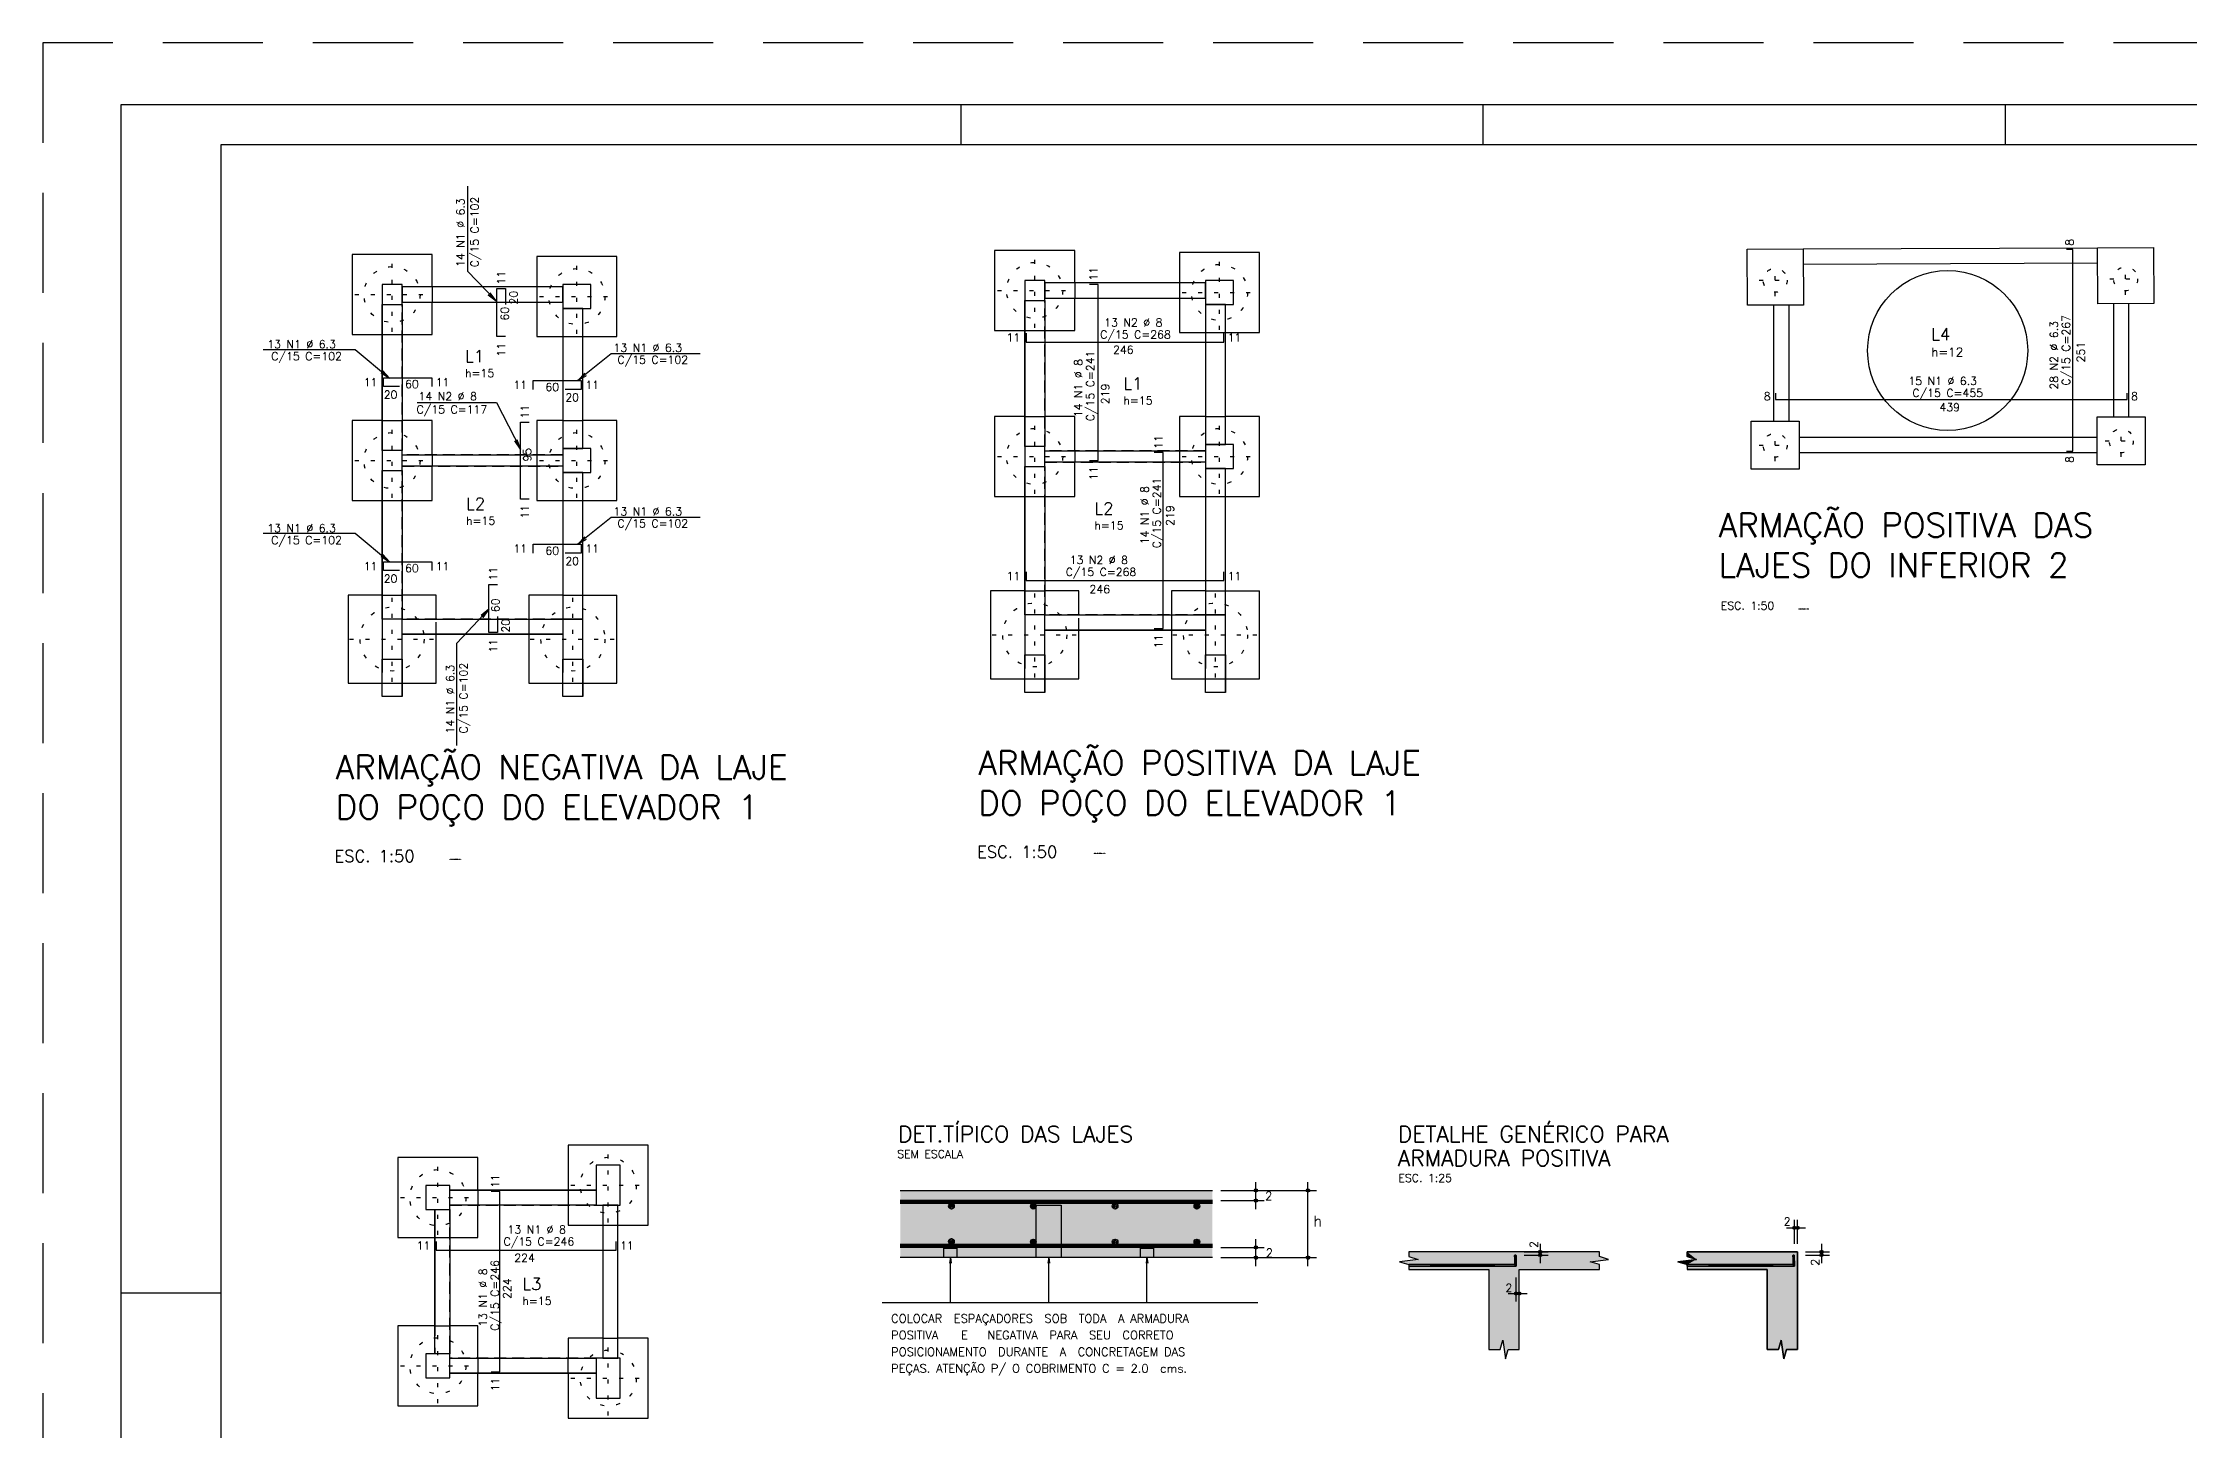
# Model space of a CAD drawing. Extents: x -1.9 to 86, y -1.2 to 61.3.
# Drawn here: x -1.9 to 51.7, y 26.6 to 61.3 of the extents above; entities that cross this region are included whole.
import ezdxf

# ---------------------------------------------------------------- set-up
doc = ezdxf.new("R2010")
doc.units = 0
doc.header["$MEASUREMENT"] = 0
for name, pattern in [('ESTILO_TQS_0001', [0.45, 0.3, -0.15]), ('ESTILO_TQS_0002', [0.4, 0.1, -0.3]), ('HIDDEN', [0.375, 0.25, -0.125])]:
    doc.linetypes.add(name, pattern=pattern)
doc.layers.get('0').update_dxf_attribs({"linetype": 'CONTINUOUS'})
doc.layers.get('Defpoints').update_dxf_attribs({"linetype": 'CONTINUOUS'})
for name, color, linetype in [('ARQ_FOLHA', 7, 'CONTINUOUS'), ('PENA_01', 1, 'CONTINUOUS'), ('PENA_02', 2, 'CONTINUOUS'), ('PENA_03', 3, 'CONTINUOUS'), ('PENA_04', 4, 'CONTINUOUS'), ('PENA_05', 5, 'CONTINUOUS'), ('PENA_06', 6, 'CONTINUOUS'), ('PENA_10', 253, 'CONTINUOUS')]:
    doc.layers.add(name, color=color, linetype=linetype)
doc.styles.get("Standard").update_dxf_attribs({"font": 'ROMANS.SHX'})

# ---------------------------------------------------------------- blocks, each defined once
blk = doc.blocks.new('FOLHA A1 - 841 X 594')
at = {"layer": 'ARQ_FOLHA', "color": 1}
for p, q in [((-631, 584), (-631, 594)), ((-500.5, 584), (-500.5, 594)), ((-370, 584), (-370, 594)), ((-816, 297), (-841, 297))]:
    blk.add_line(p, q, dxfattribs=at)
for points in [[(-841, 0), (0, 0), (0, 594), (-841, 594)], [(-816, 10), (-10, 10), (-10, 584), (-816, 584)]]:
    blk.add_lwpolyline(points, close=True, dxfattribs=at)
at = {"layer": 'Defpoints', "color": 8, "linetype": 'HIDDEN', "ltscale": 100}
blk.add_lwpolyline([(-860.5, 609.5), (-860.5, -15.5), (19.5, -15.5), (19.5, 609.5)], close=True, dxfattribs=at)
blk = doc.blocks.new('*U23')
blk.add_blockref('FOLHA A1 - 841 X 594', (0, 0))

msp = doc.modelspace()

# ---------------------------------------------------------------- linework, layer by layer
at = {"layer": 'PENA_01', "linetype": 'ESTILO_TQS_0002'}
for p, q in [((6.776, 54.083), (6.776, 55.949)), ((11.396, 54.033), (11.396, 55.899)), ((22.837, 54.186), (22.837, 56.052)), ((27.457, 54.136), (27.457, 56.002)), ((5.843, 55.016), (7.709, 55.016)), ((10.463, 54.966), (12.329, 54.966)), ((21.904, 55.119), (23.77, 55.119)), ((26.524, 55.069), (28.39, 55.069)), ((6.776, 49.933), (6.776, 51.799)), ((11.396, 49.933), (11.396, 51.799)), ((22.837, 50.036), (22.837, 51.902)), ((27.457, 50.036), (27.457, 51.902)), ((21.904, 50.969), (23.77, 50.969)), ((26.524, 50.969), (28.39, 50.969)), ((5.843, 50.866), (7.709, 50.866)), ((10.463, 50.866), (12.329, 50.866)), ((6.776, 45.34), (6.776, 47.472)), ((11.296, 45.34), (11.296, 47.472)), ((22.837, 45.443), (22.837, 47.576)), ((27.357, 45.443), (27.357, 47.576)), ((5.709, 46.406), (7.842, 46.406)), ((10.229, 46.406), (12.362, 46.406)), ((21.771, 46.509), (23.904, 46.509)), ((26.291, 46.509), (28.424, 46.509))]:
    msp.add_line(p, q, dxfattribs=at)
at = {"layer": 'PENA_01', "linetype": 'Continuous'}
for p, q in [((27.107, 55.309), (23.087, 55.309)), ((23.837, 55.309), (23.837, 54.929)), ((26.457, 55.309), (26.457, 54.929)), ((6.526, 54.766), (6.526, 51.116)), ((11.046, 55.206), (7.026, 55.206)), ((7.776, 55.206), (7.776, 54.826)), ((10.396, 55.206), (10.396, 54.826)), ((22.587, 54.869), (22.587, 51.219)), ((27.607, 51.269), (27.607, 54.769)), ((11.546, 51.166), (11.546, 54.666)), ((6.526, 54.016), (7.026, 54.016)), ((11.046, 53.966), (11.546, 53.966)), ((22.587, 54.119), (23.087, 54.119)), ((27.107, 54.069), (27.607, 54.069)), ((6.526, 51.866), (7.026, 51.866)), ((11.046, 51.866), (11.546, 51.866)), ((22.587, 51.969), (23.087, 51.969)), ((27.107, 51.969), (27.607, 51.969)), ((10.396, 51.006), (10.396, 50.726)), ((26.457, 51.109), (26.457, 50.829)), ((6.526, 50.616), (6.526, 46.906)), ((11.546, 49.866), (11.546, 50.566)), ((22.587, 50.719), (22.587, 47.009)), ((27.607, 49.969), (27.607, 50.669)), ((22.587, 49.969), (23.087, 49.969)), ((27.107, 49.969), (27.607, 49.969)), ((6.526, 49.866), (7.026, 49.866)), ((11.046, 49.866), (11.546, 49.866)), ((6.526, 47.506), (7.026, 47.506)), ((11.046, 47.506), (11.542, 47.506)), ((11.542, 47.506), (12.396, 47.506)), ((22.587, 47.609), (23.087, 47.609)), ((27.107, 47.609), (27.603, 47.609)), ((27.603, 47.609), (28.457, 47.609)), ((10.196, 46.906), (10.196, 46.526)), ((26.257, 47.009), (26.257, 46.629)), ((7.026, 46.526), (11.046, 46.526)), ((23.087, 46.629), (27.107, 46.629)), ((6.526, 45.906), (6.526, 45.566)), ((7.026, 45.566), (7.026, 45.906)), ((11.046, 45.906), (11.046, 45.566)), ((11.546, 45.566), (11.546, 45.906)), ((22.587, 46.009), (22.587, 45.669)), ((23.087, 45.669), (23.087, 46.009)), ((27.107, 46.009), (27.107, 45.669)), ((27.607, 45.669), (27.607, 46.009)), ((6.526, 45.306), (7.026, 45.306)), ((11.046, 45.306), (11.546, 45.306)), ((22.587, 45.409), (23.087, 45.409)), ((27.107, 45.409), (27.607, 45.409)), ((28.365, 32.159), (28.365, 32.834)), ((29.668, 30.734), (29.668, 32.834)), ((11.881, 32.634), (8.221, 32.634)), ((8.921, 32.634), (8.921, 32.254)), ((11.181, 32.634), (11.181, 32.254)), ((12.421, 28.434), (12.421, 32.254)), ((27.488, 32.624), (28.575, 32.624)), ((27.488, 32.369), (28.575, 32.369)), ((27.698, 32.624), (29.878, 32.624)), ((7.841, 32.144), (7.841, 31.644)), ((7.841, 32.144), (7.841, 31.994)), ((11.181, 31.754), (12.041, 31.754)), ((12.041, 31.754), (12.331, 31.754)), ((41.624, 31.689), (42.104, 31.689)), ((41.824, 31.289), (41.824, 31.889)), ((41.904, 31.289), (41.904, 31.889)), ((7.841, 31.644), (7.841, 28.994)), ((7.841, 31.444), (8.171, 31.444)), ((27.488, 31.2), (28.575, 31.2)), ((28.365, 30.734), (28.365, 31.41)), ((35.47, 31.289), (35.47, 30.809)), ((42.504, 31.289), (42.504, 30.809)), ((27.488, 30.944), (28.575, 30.944)), ((27.698, 30.944), (29.878, 30.944)), ((35.07, 31.089), (35.67, 31.089)), ((35.07, 31.009), (35.67, 31.009)), ((42.104, 31.089), (42.704, 31.089)), ((42.104, 31.009), (42.704, 31.009)), ((34.67, 30.049), (35.15, 30.049)), ((34.87, 29.849), (34.87, 30.449)), ((34.95, 29.849), (34.95, 30.449)), ((7.841, 29.244), (8.221, 29.244)), ((7.841, 28.544), (7.841, 28.994)), ((7.841, 28.694), (7.841, 28.544)), ((8.921, 28.434), (8.921, 28.054)), ((11.181, 28.054), (11.181, 28.434)), ((12.041, 28.934), (12.421, 28.934)), ((8.221, 28.054), (11.881, 28.054))]:
    msp.add_line(p, q, dxfattribs=at)
for points in [[(7.776, 55.206), (7.776, 56.016), (5.776, 56.016), (5.776, 54.016)], [(11.546, 53.966), (12.396, 53.966), (12.396, 55.966), (10.396, 55.966), (10.396, 55.206)], [(23.837, 55.309), (23.837, 56.119), (21.837, 56.119), (21.837, 54.119)], [(27.607, 54.069), (28.457, 54.069), (28.457, 56.069), (26.457, 56.069), (26.457, 55.309)], [(23.087, 55.309), (23.087, 54.929), (27.107, 54.929), (27.107, 55.309), (23.087, 55.309)], [(6.526, 54.766), (7.026, 54.766), (7.026, 51.116), (6.526, 51.116), (6.526, 54.766)], [(7.026, 55.206), (7.026, 54.826), (11.046, 54.826), (11.046, 55.206), (7.026, 55.206)], [(7.026, 54.016), (7.776, 54.016), (7.776, 54.826)], [(10.396, 54.826), (10.396, 53.966)], [(22.587, 54.869), (23.087, 54.869), (23.087, 51.219), (22.587, 51.219), (22.587, 54.869)], [(23.087, 54.119), (23.837, 54.119), (23.837, 54.929)], [(26.457, 54.929), (26.457, 54.069)], [(27.107, 51.269), (27.607, 51.269), (27.607, 54.769), (27.107, 54.769), (27.107, 51.269)], [(11.046, 51.166), (11.546, 51.166), (11.546, 54.666), (11.046, 54.666), (11.046, 51.166)], [(5.776, 54.016), (6.526, 54.016)], [(10.396, 53.966), (11.046, 53.966)], [(21.837, 54.119), (22.587, 54.119)], [(26.457, 54.069), (27.107, 54.069)], [(6.526, 51.866), (5.776, 51.866), (5.776, 49.866)], [(7.776, 51.006), (7.776, 51.866), (7.026, 51.866)], [(11.046, 51.866), (10.396, 51.866), (10.396, 51.006)], [(11.546, 49.866), (12.396, 49.866), (12.396, 51.866), (11.546, 51.866)], [(22.587, 51.969), (21.837, 51.969), (21.837, 49.969)], [(23.837, 51.109), (23.837, 51.969), (23.087, 51.969)], [(27.107, 51.969), (26.457, 51.969), (26.457, 51.109)], [(27.607, 49.969), (28.457, 49.969), (28.457, 51.969), (27.607, 51.969)], [(7.026, 51.006), (11.046, 51.006), (11.046, 50.726), (7.026, 50.726), (7.026, 51.006)], [(23.087, 51.109), (27.107, 51.109), (27.107, 50.829), (23.087, 50.829), (23.087, 51.109)], [(6.526, 50.616), (7.026, 50.616), (7.026, 46.906), (6.526, 46.906), (6.526, 50.616)], [(7.026, 49.866), (7.776, 49.866), (7.776, 50.726)], [(10.396, 50.726), (10.396, 49.866)], [(11.546, 45.906), (11.546, 50.566), (11.046, 50.566), (11.046, 46.906), (11.546, 46.906)], [(22.587, 50.719), (23.087, 50.719), (23.087, 47.009), (22.587, 47.009), (22.587, 50.719)], [(23.087, 49.969), (23.837, 49.969), (23.837, 50.829)], [(26.457, 50.829), (26.457, 49.969)], [(27.607, 46.009), (27.607, 50.669), (27.107, 50.669), (27.107, 47.009), (27.607, 47.009)], [(21.837, 49.969), (22.587, 49.969)], [(26.457, 49.969), (27.107, 49.969)], [(5.776, 49.866), (6.526, 49.866)], [(10.396, 49.866), (11.046, 49.866)], [(6.526, 47.506), (5.676, 47.506), (5.676, 45.306)], [(7.876, 46.906), (7.876, 47.506), (7.026, 47.506)], [(11.046, 47.506), (10.196, 47.506), (10.196, 46.906)], [(11.546, 45.306), (12.396, 45.306), (12.396, 47.506)], [(22.587, 47.609), (21.737, 47.609), (21.737, 45.409)], [(23.937, 47.009), (23.937, 47.609), (23.087, 47.609)], [(27.107, 47.609), (26.257, 47.609), (26.257, 47.009)], [(27.607, 45.409), (28.457, 45.409), (28.457, 47.609)], [(7.026, 46.906), (11.046, 46.906), (11.046, 46.526), (7.026, 46.526), (7.026, 46.906)], [(23.087, 47.009), (27.107, 47.009), (27.107, 46.629), (23.087, 46.629), (23.087, 47.009)], [(7.026, 45.306), (7.876, 45.306), (7.876, 46.526)], [(10.196, 46.526), (10.196, 45.306)], [(23.087, 45.409), (23.937, 45.409), (23.937, 46.629)], [(26.257, 46.629), (26.257, 45.409)], [(5.676, 45.306), (6.526, 45.306)], [(10.196, 45.306), (11.046, 45.306)], [(21.737, 45.409), (22.587, 45.409)], [(26.257, 45.409), (27.107, 45.409)], [(8.921, 32.634), (8.921, 33.444), (6.921, 33.444), (6.921, 31.444)], [(12.331, 31.754), (13.181, 31.754), (13.181, 33.754), (11.181, 33.754), (11.181, 32.634)], [(8.171, 31.444), (8.921, 31.444), (8.921, 32.254)], [(8.221, 32.634), (11.881, 32.634), (11.881, 32.254), (8.221, 32.254), (8.221, 32.634)], [(11.181, 32.254), (11.181, 31.754)], [(12.041, 28.434), (12.421, 28.434), (12.421, 32.254), (12.041, 32.254), (12.041, 28.434)], [(7.841, 32.144), (8.221, 32.144), (8.221, 28.544), (7.841, 28.544), (7.841, 32.144)], [(6.921, 31.444), (7.841, 31.444)], [(20.73, 29.827), (20.73, 30.944), (20.749, 30.806), (20.73, 30.944), (20.712, 30.806)], [(23.187, 29.827), (23.187, 30.944), (23.206, 30.806), (23.187, 30.944), (23.169, 30.806)], [(25.644, 29.827), (25.644, 30.944), (25.662, 30.806), (25.644, 30.944), (25.626, 30.806)], [(7.841, 29.244), (6.921, 29.244), (6.921, 27.244)], [(8.921, 28.434), (8.921, 29.244), (8.221, 29.244)], [(8.221, 28.434), (11.881, 28.434), (11.881, 28.054), (8.221, 28.054), (8.221, 28.434)], [(12.041, 28.934), (11.181, 28.934), (11.181, 28.434)], [(11.181, 26.934), (13.181, 26.934), (13.181, 28.934), (12.421, 28.934)], [(6.921, 27.244), (8.921, 27.244), (8.921, 28.054)], [(11.181, 28.054), (11.181, 26.934)]]:
    msp.add_lwpolyline(points, dxfattribs=at)
at = {"layer": 'PENA_01', "linetype": 'ESTILO_TQS_0002'}
for centre, radius in [((22.837, 55.119), 0.7), ((6.776, 55.016), 0.7), ((11.396, 54.966), 0.7), ((27.457, 55.069), 0.7), ((6.776, 50.866), 0.7), ((11.396, 50.866), 0.7), ((22.837, 50.969), 0.7), ((27.457, 50.969), 0.7), ((6.776, 46.406), 0.8), ((11.296, 46.406), 0.8), ((22.837, 46.509), 0.8), ((27.357, 46.509), 0.8)]:
    msp.add_circle(centre, radius, dxfattribs=at)
at = {"layer": 'PENA_02', "linetype": 'Continuous'}
for points in [[(6.526, 54.766), (7.026, 54.766), (7.026, 55.266), (6.526, 55.266), (6.526, 54.766)], [(11.046, 54.666), (11.746, 54.666), (11.746, 55.266), (11.046, 55.266), (11.046, 54.666)], [(22.587, 54.869), (23.087, 54.869), (23.087, 55.369), (22.587, 55.369), (22.587, 54.869)], [(27.107, 54.769), (27.807, 54.769), (27.807, 55.369), (27.107, 55.369), (27.107, 54.769)], [(6.526, 50.616), (7.026, 50.616), (7.026, 51.116), (6.526, 51.116), (6.526, 50.616)], [(11.046, 50.566), (11.746, 50.566), (11.746, 51.166), (11.046, 51.166), (11.046, 50.566)], [(22.587, 50.719), (23.087, 50.719), (23.087, 51.219), (22.587, 51.219), (22.587, 50.719)], [(27.107, 50.669), (27.807, 50.669), (27.807, 51.269), (27.107, 51.269), (27.107, 50.669)], [(6.526, 45.906), (7.026, 45.906), (7.026, 46.906), (6.526, 46.906), (6.526, 45.906)], [(11.046, 45.906), (11.546, 45.906), (11.546, 46.906), (11.046, 46.906), (11.046, 45.906)], [(22.587, 46.009), (23.087, 46.009), (23.087, 47.009), (22.587, 47.009), (22.587, 46.009)], [(27.107, 46.009), (27.607, 46.009), (27.607, 47.009), (27.107, 47.009), (27.107, 46.009)], [(7.621, 32.144), (8.221, 32.144), (8.221, 32.744), (7.621, 32.744), (7.621, 32.144)], [(11.881, 32.254), (12.481, 32.254), (12.481, 33.254), (11.881, 33.254), (11.881, 32.254)], [(7.621, 27.944), (8.221, 27.944), (8.221, 28.544), (7.621, 28.544), (7.621, 27.944)], [(11.881, 27.434), (12.481, 27.434), (12.481, 28.434), (11.881, 28.434), (11.881, 27.434)]]:
    msp.add_lwpolyline(points, dxfattribs=at)
for centre, radius in [((28.365, 32.624), 0.042), ((28.365, 32.369), 0.042), ((28.365, 32.624), 0.021), ((28.365, 32.369), 0.021), ((29.668, 32.624), 0.042), ((29.668, 32.624), 0.021), ((41.824, 31.689), 0.04), ((41.824, 31.689), 0.02), ((41.904, 31.689), 0.04), ((41.904, 31.689), 0.02), ((28.365, 31.2), 0.042), ((28.365, 31.2), 0.021), ((35.47, 31.089), 0.04), ((42.504, 31.089), 0.04), ((28.365, 30.944), 0.042), ((28.365, 30.944), 0.021), ((29.668, 30.944), 0.042), ((29.668, 30.944), 0.021), ((35.47, 31.009), 0.04), ((35.47, 31.089), 0.02), ((35.47, 31.009), 0.02), ((42.504, 31.009), 0.04), ((42.504, 31.089), 0.02), ((42.504, 31.009), 0.02), ((34.87, 30.049), 0.04), ((34.87, 30.049), 0.02), ((34.95, 30.049), 0.04), ((34.95, 30.049), 0.02)]:
    msp.add_circle(centre, radius, dxfattribs=at)
at = {"layer": 'PENA_03', "linetype": 'ESTILO_TQS_0002'}
for p, q in [((50.104, 55.009), (50.104, 55.809)), ((40.944, 55.373), (41.744, 55.373)), ((41.344, 54.973), (41.344, 55.772)), ((49.705, 55.409), (50.504, 55.409)), ((41.345, 50.85), (41.345, 51.65)), ((49.995, 50.962), (49.995, 51.762)), ((40.945, 51.25), (41.744, 51.25)), ((49.595, 51.362), (50.394, 51.362)), ((7.921, 31.511), (7.921, 33.377)), ((12.181, 31.821), (12.181, 33.687)), ((11.248, 32.754), (13.114, 32.754)), ((6.988, 32.444), (8.854, 32.444)), ((7.921, 27.311), (7.921, 29.177)), ((12.181, 27.001), (12.181, 28.867)), ((6.988, 28.244), (8.854, 28.244)), ((11.248, 27.934), (13.114, 27.934))]:
    msp.add_line(p, q, dxfattribs=at)
at = {"layer": 'PENA_03', "linetype": 'ESTILO_TQS_0001'}
for p, q in [((7.026, 54.826), (11.046, 54.826)), ((7.026, 51.116), (7.026, 54.766)), ((23.087, 54.929), (27.107, 54.929)), ((23.087, 51.219), (23.087, 54.869)), ((27.107, 54.769), (27.107, 51.269)), ((11.046, 54.666), (11.046, 51.166)), ((11.046, 51.006), (7.026, 51.006)), ((7.776, 51.006), (7.776, 50.726)), ((27.107, 51.109), (23.087, 51.109)), ((23.837, 51.109), (23.837, 50.829)), ((7.026, 50.726), (11.046, 50.726)), ((7.026, 46.906), (7.026, 50.616)), ((11.046, 50.566), (11.046, 46.906)), ((23.087, 50.829), (27.107, 50.829)), ((23.087, 47.009), (23.087, 50.719)), ((27.107, 50.669), (27.107, 47.009)), ((11.046, 46.906), (7.026, 46.906)), ((7.876, 46.526), (7.876, 46.906)), ((27.107, 47.009), (23.087, 47.009)), ((23.937, 46.629), (23.937, 47.009)), ((8.221, 32.254), (11.881, 32.254)), ((12.041, 32.254), (12.041, 28.434)), ((8.221, 31.994), (8.221, 32.144)), ((8.221, 28.694), (8.221, 31.994)), ((8.221, 28.544), (8.221, 28.694)), ((11.881, 28.434), (8.221, 28.434))]:
    msp.add_line(p, q, dxfattribs=at)
at = {"layer": 'PENA_03', "linetype": 'Continuous'}
for p, q in [((22.587, 45.069), (22.587, 45.669)), ((23.087, 45.069), (23.087, 45.669)), ((27.107, 45.069), (27.107, 45.669)), ((27.607, 45.069), (27.607, 45.669)), ((6.526, 44.966), (6.526, 45.566)), ((7.026, 44.966), (7.026, 45.566)), ((11.046, 44.966), (11.046, 45.566)), ((11.546, 44.966), (11.546, 45.566)), ((19.477, 32.624), (27.278, 32.624)), ((27.278, 32.369), (19.477, 32.369)), ((27.278, 32.355), (19.477, 32.355)), ((27.278, 32.341), (19.477, 32.341)), ((27.278, 32.327), (19.477, 32.327)), ((27.278, 32.313), (19.477, 32.313)), ((27.278, 32.299), (19.477, 32.299)), ((20.688, 32.218), (20.768, 32.298)), ((20.7, 32.189), (20.797, 32.287)), ((20.701, 32.27), (20.716, 32.285)), ((20.72, 32.17), (20.816, 32.266)), ((20.749, 32.159), (20.827, 32.237)), ((22.733, 32.218), (22.813, 32.298)), ((22.744, 32.189), (22.841, 32.287)), ((22.746, 32.27), (22.761, 32.285)), ((22.764, 32.17), (22.861, 32.266)), ((22.793, 32.159), (22.871, 32.237)), ((24.778, 32.218), (24.858, 32.298)), ((24.789, 32.189), (24.886, 32.287)), ((24.791, 32.27), (24.805, 32.285)), ((24.809, 32.17), (24.906, 32.266)), ((24.838, 32.159), (24.916, 32.237)), ((26.822, 32.218), (26.902, 32.298)), ((26.834, 32.189), (26.931, 32.287)), ((26.835, 32.27), (26.85, 32.285)), ((26.854, 32.17), (26.95, 32.266)), ((26.883, 32.159), (26.961, 32.237)), ((27.278, 31.27), (19.477, 31.27)), ((27.278, 31.256), (19.477, 31.256)), ((27.278, 31.242), (19.477, 31.242)), ((27.278, 31.228), (19.477, 31.228)), ((27.278, 31.214), (19.477, 31.214)), ((27.278, 31.2), (19.477, 31.2)), ((20.688, 31.341), (20.768, 31.42)), ((20.7, 31.312), (20.797, 31.409)), ((20.701, 31.393), (20.716, 31.408)), ((20.72, 31.293), (20.816, 31.389)), ((20.749, 31.282), (20.827, 31.36)), ((22.733, 31.326), (22.813, 31.406)), ((22.744, 31.298), (22.841, 31.395)), ((22.746, 31.379), (22.761, 31.394)), ((22.764, 31.278), (22.861, 31.375)), ((22.793, 31.268), (22.871, 31.346)), ((24.778, 31.326), (24.858, 31.406)), ((24.789, 31.298), (24.886, 31.395)), ((24.791, 31.379), (24.805, 31.394)), ((24.809, 31.278), (24.906, 31.375)), ((24.838, 31.268), (24.916, 31.346)), ((26.822, 31.326), (26.902, 31.406)), ((26.834, 31.298), (26.931, 31.395)), ((26.835, 31.379), (26.85, 31.394)), ((26.854, 31.278), (26.95, 31.375)), ((26.883, 31.268), (26.961, 31.346)), ((27.278, 30.944), (19.477, 30.944)), ((32.19, 30.769), (32.19, 30.729)), ((34.83, 30.769), (32.19, 30.769)), ((32.19, 30.729), (34.87, 30.729)), ((33.43, 30.729), (33.43, 30.729)), ((34.83, 30.989), (34.83, 30.769)), ((34.87, 30.729), (34.87, 30.989)), ((41.784, 30.769), (39.144, 30.769)), ((39.144, 30.769), (39.144, 30.649)), ((39.144, 30.769), (39.144, 30.649)), ((39.144, 30.769), (39.144, 30.649)), ((39.144, 30.769), (39.144, 30.649)), ((39.144, 30.769), (39.144, 30.649)), ((39.144, 30.769), (39.144, 30.649)), ((39.144, 30.769), (39.144, 30.649)), ((39.144, 30.769), (39.144, 30.649)), ((39.144, 30.769), (39.144, 30.649)), ((39.144, 30.769), (39.144, 30.649)), ((39.144, 30.769), (39.144, 30.649)), ((39.144, 30.769), (39.144, 30.649)), ((39.144, 30.729), (41.824, 30.729)), ((41.784, 30.989), (41.784, 30.769)), ((41.904, 31.089), (41.824, 31.089)), ((41.824, 31.089), (41.824, 31.089)), ((41.824, 30.729), (41.824, 30.989)), ((41.904, 31.089), (41.904, 31.009)), ((41.904, 31.089), (41.904, 31.089)), ((41.904, 31.089), (41.904, 31.089)), ((41.904, 31.009), (41.904, 31.009)), ((19.026, 29.827), (28.418, 29.827))]:
    msp.add_line(p, q, dxfattribs=at)
for points in [[(8.663, 57.724), (8.663, 55.598), (9.375, 54.856), (9.18, 55.012), (9.375, 54.856), (9.227, 55.057)], [(42.043, 56.155), (42.049, 54.755), (40.649, 54.749), (40.643, 56.149), (42.043, 56.155)], [(42.043, 56.155), (49.403, 56.185)], [(42.045, 55.775), (49.405, 55.805)], [(50.803, 56.192), (50.809, 54.792), (49.409, 54.786), (49.403, 56.186), (50.803, 56.192)], [(41.315, 51.85), (41.315, 54.752)], [(41.695, 51.85), (41.695, 54.753)], [(49.805, 51.962), (49.805, 54.788)], [(50.185, 51.962), (50.185, 54.79)], [(3.557, 53.641), (5.858, 53.641), (6.715, 52.926), (6.503, 53.06), (6.715, 52.926), (6.545, 53.11)], [(14.474, 53.534), (12.253, 53.534), (11.421, 52.867), (11.594, 53.048), (11.421, 52.867), (11.635, 52.997)], [(7.405, 52.32), (9.388, 52.32), (9.982, 51.154), (9.841, 51.36), (9.982, 51.154), (9.899, 51.389)], [(41.945, 51.85), (41.945, 50.65), (40.745, 50.65), (40.745, 51.85), (41.945, 51.85)], [(50.595, 51.962), (50.595, 50.762), (49.395, 50.762), (49.395, 51.962), (50.595, 51.962)], [(49.395, 51.44), (41.945, 51.44)], [(49.395, 51.06), (41.945, 51.06)], [(14.474, 49.443), (12.253, 49.443), (11.421, 48.776), (11.594, 48.957), (11.421, 48.776), (11.635, 48.906)], [(3.557, 49.051), (5.858, 49.051), (6.715, 48.336), (6.503, 48.47), (6.715, 48.336), (6.545, 48.52)], [(8.393, 43.748), (8.393, 46.302), (9.195, 47.15), (9.048, 46.948), (9.195, 47.15), (9.001, 46.993)], [(6.526, 45.906), (7.026, 45.906), (7.026, 44.966), (6.526, 44.966), (6.526, 45.906)], [(11.046, 45.906), (11.546, 45.906), (11.546, 44.966), (11.046, 44.966), (11.046, 45.906)], [(22.587, 46.009), (23.087, 46.009), (23.087, 45.069), (22.587, 45.069), (22.587, 46.009)], [(27.107, 46.009), (27.607, 46.009), (27.607, 45.069), (27.107, 45.069), (27.107, 46.009)], [(22.876, 32.259), (23.498, 32.259), (23.498, 30.944), (22.876, 30.944), (22.876, 32.259)], [(20.57, 31.184), (20.891, 31.184), (20.891, 30.944), (20.57, 30.944), (20.57, 31.184)], [(25.484, 31.184), (25.805, 31.184), (25.805, 30.944), (25.484, 30.944), (25.484, 31.184)], [(34.95, 30.649), (36.95, 30.649), (36.95, 30.769), (36.719, 30.836), (37.181, 30.902), (36.95, 30.969), (36.95, 31.089), (32.19, 31.089), (32.19, 30.969), (32.421, 30.902), (31.959, 30.836), (32.19, 30.769), (32.19, 30.649), (34.19, 30.649), (34.19, 28.649), (34.47, 28.649), (34.536, 28.88), (34.603, 28.418), (34.67, 28.649), (34.95, 28.649), (34.95, 30.649)], [(34.87, 30.729), (34.87, 30.989), (34.869, 30.993), (34.868, 30.997), (34.866, 31), (34.863, 31.004), (34.86, 31.006), (34.856, 31.008), (34.852, 31.009), (34.848, 31.009), (34.843, 31.008), (34.84, 31.006), (34.836, 31.004), (34.833, 31), (34.831, 30.997), (34.83, 30.993), (34.83, 30.989), (34.83, 30.769), (32.19, 30.769), (32.19, 30.729), (34.87, 30.729)], [(34.87, 30.729), (32.19, 30.769), (32.19, 30.729), (34.87, 30.729)], [(34.87, 30.729), (34.83, 30.769), (32.19, 30.769), (34.87, 30.729)], [(34.87, 30.729), (34.831, 30.997), (34.83, 30.993), (34.87, 30.729)], [(34.87, 30.729), (34.83, 30.993), (34.83, 30.989), (34.87, 30.729)], [(34.87, 30.729), (34.83, 30.989), (34.83, 30.769), (34.87, 30.729)], [(34.87, 30.729), (34.833, 31), (34.831, 30.997), (34.87, 30.729)], [(34.87, 30.729), (34.836, 31.004), (34.833, 31), (34.87, 30.729)], [(34.87, 30.729), (34.84, 31.006), (34.836, 31.004), (34.87, 30.729)], [(34.87, 30.729), (34.843, 31.008), (34.84, 31.006), (34.87, 30.729)], [(34.87, 30.729), (34.848, 31.009), (34.843, 31.008), (34.87, 30.729)], [(34.87, 30.729), (34.852, 31.009), (34.848, 31.009), (34.87, 30.729)], [(34.87, 30.729), (34.856, 31.008), (34.852, 31.009), (34.87, 30.729)], [(34.87, 30.729), (34.86, 31.006), (34.856, 31.008), (34.87, 30.729)], [(34.87, 30.729), (34.863, 31.004), (34.86, 31.006), (34.87, 30.729)], [(34.87, 30.729), (34.866, 31), (34.863, 31.004), (34.87, 30.729)], [(34.87, 30.729), (34.868, 30.997), (34.866, 31), (34.87, 30.729)], [(34.87, 30.729), (34.869, 30.993), (34.868, 30.997), (34.87, 30.729)], [(34.87, 30.729), (34.87, 30.989), (34.869, 30.993), (34.87, 30.729)], [(39.144, 30.649), (41.144, 30.649), (41.144, 28.649), (41.424, 28.649), (41.49, 28.88), (41.557, 28.418), (41.624, 28.649), (41.904, 28.649), (41.904, 31.089), (39.144, 31.089), (39.144, 30.969), (39.375, 30.902), (38.913, 30.836), (39.144, 30.769), (39.144, 30.649)], [(39.144, 30.769), (38.913, 30.836), (39.375, 30.902), (39.144, 30.969), (39.144, 31.089), (41.904, 31.089), (41.904, 28.649), (41.624, 28.649), (41.557, 28.418), (41.49, 28.88), (41.424, 28.649), (41.144, 28.649), (41.144, 30.649), (39.144, 30.649)], [(41.824, 30.729), (41.824, 30.989), (41.823, 30.993), (41.822, 30.997), (41.82, 31), (41.817, 31.004), (41.814, 31.006), (41.81, 31.008), (41.806, 31.009), (41.802, 31.009), (41.797, 31.008), (41.794, 31.006), (41.79, 31.004), (41.787, 31), (41.785, 30.997), (41.784, 30.993), (41.784, 30.989), (41.784, 30.769), (39.144, 30.769), (39.144, 30.729), (41.824, 30.729)], [(39.144, 30.729), (39.144, 30.769)], [(41.824, 30.729), (39.144, 30.769), (39.144, 30.729), (41.824, 30.729)], [(41.824, 30.729), (41.784, 30.769), (39.144, 30.769), (41.824, 30.729)], [(41.824, 30.729), (41.785, 30.997), (41.784, 30.993), (41.824, 30.729)], [(41.824, 30.729), (41.784, 30.993), (41.784, 30.989), (41.824, 30.729)], [(41.824, 30.729), (41.784, 30.989), (41.784, 30.769), (41.824, 30.729)], [(41.824, 30.729), (41.787, 31), (41.785, 30.997), (41.824, 30.729)], [(41.824, 30.729), (41.79, 31.004), (41.787, 31), (41.824, 30.729)], [(41.824, 30.729), (41.794, 31.006), (41.79, 31.004), (41.824, 30.729)], [(41.824, 30.729), (41.797, 31.008), (41.794, 31.006), (41.824, 30.729)], [(41.824, 30.729), (41.802, 31.009), (41.797, 31.008), (41.824, 30.729)], [(41.824, 30.729), (41.806, 31.009), (41.802, 31.009), (41.824, 30.729)], [(41.824, 30.729), (41.81, 31.008), (41.806, 31.009), (41.824, 30.729)], [(41.824, 30.729), (41.814, 31.006), (41.81, 31.008), (41.824, 30.729)], [(41.824, 30.729), (41.817, 31.004), (41.814, 31.006), (41.824, 30.729)], [(41.824, 30.729), (41.82, 31), (41.817, 31.004), (41.824, 30.729)], [(41.824, 30.729), (41.822, 30.997), (41.82, 31), (41.824, 30.729)], [(41.824, 30.729), (41.823, 30.993), (41.822, 30.997), (41.824, 30.729)], [(41.824, 30.729), (41.824, 30.989), (41.823, 30.993), (41.824, 30.729)]]:
    msp.add_lwpolyline(points, dxfattribs=at)
at = {"layer": 'PENA_03', "linetype": 'ESTILO_TQS_0002'}
for centre, radius in [((41.344, 55.373), 0.3), ((50.104, 55.409), 0.3), ((41.345, 51.25), 0.3), ((49.995, 51.362), 0.3), ((12.181, 32.754), 0.7), ((7.921, 32.444), 0.7), ((7.921, 28.244), 0.7), ((12.181, 27.934), 0.7)]:
    msp.add_circle(centre, radius, dxfattribs=at)
at = {"layer": 'PENA_03', "linetype": 'Continuous'}
for centre, radius in [((45.656, 53.616), 2), ((20.757, 32.229), 0.07), ((22.802, 32.229), 0.07), ((24.847, 32.229), 0.07), ((26.891, 32.229), 0.07), ((20.757, 31.351), 0.07), ((22.802, 31.337), 0.07), ((24.847, 31.337), 0.07), ((26.891, 31.337), 0.07)]:
    msp.add_circle(centre, radius, dxfattribs=at)
for points in [[(34.87, 30.729), (32.19, 30.769), (32.19, 30.729)], [(34.87, 30.729), (34.83, 30.769), (32.19, 30.769)], [(34.87, 30.729), (32.19, 30.769), (34.87, 30.729)], [(34.87, 30.729), (32.19, 30.729), (34.87, 30.729)], [(34.87, 30.729), (34.831, 30.997), (34.83, 30.993)], [(34.87, 30.729), (34.83, 30.993), (34.83, 30.989)], [(34.87, 30.729), (34.83, 30.993), (34.87, 30.729)], [(34.87, 30.729), (34.83, 30.989), (34.83, 30.769)], [(34.87, 30.729), (34.83, 30.989), (34.87, 30.729)], [(34.87, 30.729), (34.83, 30.769), (34.87, 30.729)], [(34.87, 30.729), (34.833, 31), (34.831, 30.997)], [(34.87, 30.729), (34.831, 30.997), (34.87, 30.729)], [(34.87, 30.729), (34.836, 31.004), (34.833, 31)], [(34.87, 30.729), (34.833, 31), (34.87, 30.729)], [(34.87, 30.729), (34.84, 31.006), (34.836, 31.004)], [(34.87, 30.729), (34.836, 31.004), (34.87, 30.729)], [(34.87, 30.729), (34.843, 31.008), (34.84, 31.006)], [(34.87, 30.729), (34.84, 31.006), (34.87, 30.729)], [(34.87, 30.729), (34.848, 31.009), (34.843, 31.008)], [(34.87, 30.729), (34.843, 31.008), (34.87, 30.729)], [(34.87, 30.729), (34.852, 31.009), (34.848, 31.009)], [(34.87, 30.729), (34.848, 31.009), (34.87, 30.729)], [(34.87, 30.729), (34.856, 31.008), (34.852, 31.009)], [(34.87, 30.729), (34.852, 31.009), (34.87, 30.729)], [(34.87, 30.729), (34.86, 31.006), (34.856, 31.008)], [(34.87, 30.729), (34.856, 31.008), (34.87, 30.729)], [(34.87, 30.729), (34.863, 31.004), (34.86, 31.006)], [(34.87, 30.729), (34.86, 31.006), (34.87, 30.729)], [(34.87, 30.729), (34.866, 31), (34.863, 31.004)], [(34.87, 30.729), (34.863, 31.004), (34.87, 30.729)], [(34.87, 30.729), (34.868, 30.997), (34.866, 31)], [(34.87, 30.729), (34.866, 31), (34.87, 30.729)], [(34.87, 30.729), (34.869, 30.993), (34.868, 30.997)], [(34.87, 30.729), (34.868, 30.997), (34.87, 30.729)], [(34.87, 30.729), (34.87, 30.989), (34.869, 30.993)], [(34.87, 30.729), (34.869, 30.993), (34.87, 30.729)], [(41.824, 30.729), (39.144, 30.769), (39.144, 30.729)], [(41.824, 30.729), (41.784, 30.769), (39.144, 30.769)], [(41.824, 30.729), (39.144, 30.769), (41.824, 30.729)], [(41.824, 30.729), (39.144, 30.729), (41.824, 30.729)], [(41.824, 30.729), (41.785, 30.997), (41.784, 30.993)], [(41.824, 30.729), (41.784, 30.993), (41.784, 30.989)], [(41.824, 30.729), (41.784, 30.993), (41.824, 30.729)], [(41.824, 30.729), (41.784, 30.989), (41.784, 30.769)], [(41.824, 30.729), (41.784, 30.989), (41.824, 30.729)], [(41.824, 30.729), (41.784, 30.769), (41.824, 30.729)], [(41.824, 30.729), (41.787, 31), (41.785, 30.997)], [(41.824, 30.729), (41.785, 30.997), (41.824, 30.729)], [(41.824, 30.729), (41.79, 31.004), (41.787, 31)], [(41.824, 30.729), (41.787, 31), (41.824, 30.729)], [(41.824, 30.729), (41.794, 31.006), (41.79, 31.004)], [(41.824, 30.729), (41.79, 31.004), (41.824, 30.729)], [(41.824, 30.729), (41.797, 31.008), (41.794, 31.006)], [(41.824, 30.729), (41.794, 31.006), (41.824, 30.729)], [(41.824, 30.729), (41.802, 31.009), (41.797, 31.008)], [(41.824, 30.729), (41.797, 31.008), (41.824, 30.729)], [(41.824, 30.729), (41.806, 31.009), (41.802, 31.009)], [(41.824, 30.729), (41.802, 31.009), (41.824, 30.729)], [(41.824, 30.729), (41.81, 31.008), (41.806, 31.009)], [(41.824, 30.729), (41.806, 31.009), (41.824, 30.729)], [(41.824, 30.729), (41.814, 31.006), (41.81, 31.008)], [(41.824, 30.729), (41.81, 31.008), (41.824, 30.729)], [(41.824, 30.729), (41.817, 31.004), (41.814, 31.006)], [(41.824, 30.729), (41.814, 31.006), (41.824, 30.729)], [(41.824, 30.729), (41.82, 31), (41.817, 31.004)], [(41.824, 30.729), (41.817, 31.004), (41.824, 30.729)], [(41.824, 30.729), (41.822, 30.997), (41.82, 31)], [(41.824, 30.729), (41.82, 31), (41.824, 30.729)], [(41.824, 30.729), (41.823, 30.993), (41.822, 30.997)], [(41.824, 30.729), (41.822, 30.997), (41.824, 30.729)], [(41.824, 30.729), (41.824, 30.989), (41.823, 30.993)], [(41.824, 30.729), (41.823, 30.993), (41.824, 30.729)]]:
    msp.add_solid(points, dxfattribs=at)
at = {"layer": 'PENA_05', "linetype": 'Continuous'}
for p, q in [((48.787, 56.141), (48.627, 56.141)), ((48.787, 51.1), (48.787, 56.141)), ((24.424, 55.269), (24.204, 55.269)), ((24.424, 50.869), (24.424, 55.269)), ((9.393, 53.966), (9.393, 55.166)), ((9.393, 55.166), (9.613, 55.166)), ((9.613, 55.166), (9.613, 54.766)), ((9.613, 53.966), (9.393, 53.966)), ((22.627, 54.049), (22.627, 53.829)), ((22.627, 53.829), (27.567, 53.829)), ((27.567, 53.829), (27.567, 54.049)), ((6.566, 52.715), (6.566, 52.935)), ((6.566, 52.935), (7.766, 52.935)), ((6.966, 52.715), (6.566, 52.715)), ((7.766, 52.935), (7.766, 52.715)), ((10.306, 52.647), (10.306, 52.867)), ((10.306, 52.867), (11.506, 52.867)), ((11.506, 52.647), (11.106, 52.647)), ((11.506, 52.867), (11.506, 52.647)), ((41.355, 52.552), (41.355, 52.392)), ((41.355, 52.392), (50.145, 52.392)), ((50.145, 52.392), (50.145, 52.552)), ((9.984, 49.906), (9.984, 51.826)), ((9.984, 51.826), (10.204, 51.826)), ((26.046, 51.069), (25.826, 51.069)), ((26.046, 46.669), (26.046, 51.069)), ((48.627, 51.1), (48.787, 51.1)), ((24.204, 50.869), (24.424, 50.869)), ((10.204, 49.906), (9.984, 49.906)), ((6.566, 48.116), (6.566, 48.336)), ((6.566, 48.336), (7.766, 48.336)), ((7.766, 48.336), (7.766, 48.116)), ((10.306, 48.556), (10.306, 48.776)), ((10.306, 48.776), (11.506, 48.776)), ((11.506, 48.556), (11.106, 48.556)), ((11.506, 48.776), (11.506, 48.556)), ((6.966, 48.116), (6.566, 48.116)), ((9.195, 46.566), (9.195, 47.766)), ((9.195, 47.766), (9.415, 47.766)), ((22.627, 48.086), (22.627, 47.866)), ((22.627, 47.866), (27.567, 47.866)), ((27.567, 47.866), (27.567, 48.086)), ((9.415, 46.966), (9.415, 46.566)), ((25.826, 46.669), (26.046, 46.669)), ((9.415, 46.566), (9.195, 46.566)), ((9.47, 32.594), (9.25, 32.594)), ((9.47, 28.094), (9.47, 32.594)), ((7.881, 31.35), (7.881, 31.13)), ((7.881, 31.13), (12.381, 31.13)), ((12.381, 31.13), (12.381, 31.35)), ((9.25, 28.094), (9.47, 28.094))]:
    msp.add_line(p, q, dxfattribs=at)
at = {"layer": 'PENA_10', "linetype": 'Continuous'}
for points in [[(27.278, 30.944), (19.477, 30.944), (19.477, 32.624)], [(27.278, 30.944), (19.477, 32.624), (27.278, 32.624)], [(27.278, 30.944), (27.278, 32.624), (27.278, 30.944)], [(34.95, 30.649), (32.421, 30.902), (31.959, 30.836)], [(34.95, 30.649), (31.959, 30.836), (32.19, 30.769)], [(34.95, 30.649), (36.95, 31.089), (32.19, 31.089)], [(34.95, 30.649), (32.19, 31.089), (32.19, 30.969)], [(34.95, 30.649), (32.19, 30.969), (32.421, 30.902)], [(34.95, 30.649), (32.19, 30.769), (32.19, 30.649)], [(34.95, 30.649), (32.19, 30.649), (34.19, 30.649)], [(34.95, 30.649), (34.19, 30.649), (34.19, 28.649)], [(34.95, 30.649), (34.19, 28.649), (34.47, 28.649)], [(34.95, 30.649), (34.47, 28.649), (34.536, 28.88)], [(34.95, 30.649), (34.536, 28.88), (34.603, 28.418)], [(34.95, 30.649), (34.603, 28.418), (34.67, 28.649)], [(34.95, 30.649), (34.67, 28.649), (34.95, 28.649)], [(34.95, 30.649), (36.95, 30.969), (36.95, 31.089)], [(34.95, 30.649), (37.181, 30.902), (36.95, 30.969)], [(34.95, 30.649), (36.719, 30.836), (37.181, 30.902)], [(34.95, 30.649), (36.95, 30.769), (36.719, 30.836)], [(34.95, 30.649), (36.95, 30.649), (36.95, 30.769)], [(34.95, 30.649), (34.95, 28.649), (34.95, 30.649)], [(39.375, 30.902), (38.913, 30.836), (39.144, 30.769)], [(39.375, 30.902), (41.904, 31.089), (39.144, 31.089)], [(39.375, 30.902), (39.144, 31.089), (39.144, 30.969)], [(39.375, 30.902), (39.144, 30.769), (41.144, 30.649)], [(41.144, 30.649), (39.144, 30.769), (39.144, 30.649)], [(39.375, 30.902), (41.144, 30.649), (41.904, 31.089)], [(41.904, 31.089), (41.144, 30.649), (41.424, 28.649)], [(41.424, 28.649), (41.144, 30.649), (41.144, 28.649)], [(41.904, 31.089), (41.424, 28.649), (41.49, 28.88)], [(41.904, 31.089), (41.49, 28.88), (41.557, 28.418)], [(41.904, 31.089), (41.557, 28.418), (41.624, 28.649)], [(41.904, 31.089), (41.624, 28.649), (41.904, 28.649)]]:
    msp.add_solid(points, dxfattribs=at)

# ---------------------------------------------------------------- block references
at = {"xscale": 0.09999999999999938, "yscale": 0.09999999999999938, "zscale": 0.09999999999999938}
msp.add_blockref('*U23', (84.1, 0.356), dxfattribs=at)

# ---------------------------------------------------------------- texts
at = {"layer": 'PENA_03', "linetype": 'Continuous'}
for s, p in [('14 N1 %%c 6.3', (8.587, 55.707)), ('C/15 C=102', (8.94, 55.696)), ('8', (48.804, 56.235)), ('11', (9.603, 55.266)), ('11', (24.41, 55.361)), ('20', (9.913, 54.766)), ('60', (9.693, 54.366)), ('28 N2 %%c 6.3', (48.413, 52.639)), ('C/15 C=267', (48.713, 52.739)), ('11', (9.603, 53.466)), ('251', (49.081, 53.32)), ('14 N1 %%c 8', (24.028, 51.949)), ('C/15 C=241', (24.328, 51.849)), ('219', (24.701, 52.276)), ('11', (10.198, 51.918)), ('95', (10.256, 50.839)), ('11', (26.032, 51.161)), ('11', (24.41, 50.377)), ('8', (48.804, 50.806)), ('14 N1 %%c 8', (25.686, 48.773)), ('C/15 C=241', (25.986, 48.673)), ('11', (10.198, 49.414)), ('219', (26.32, 49.235)), ('11', (9.405, 47.866)), ('60', (9.459, 47.078)), ('20', (9.715, 46.566)), ('11', (9.405, 46.066)), ('11', (26.032, 46.177)), ('14 N1 %%c 6.3', (8.327, 44.046)), ('C/15 C=102', (8.661, 44.046)), ('11', (9.456, 32.686)), ('2', (35.41, 31.189)), ('13 N1 %%c 8', (9.146, 29.217)), ('C/15 C=246', (9.446, 29.117)), ('2', (42.444, 30.742)), ('224', (9.751, 29.913)), ('11', (9.456, 27.602))]:
    msp.add_text(s, height=0.2, rotation=90, dxfattribs=at).set_placement(p)
for s, height, p in [('13 N2 %%c 8', 0.2, (24.574, 54.216)), ('L4', 0.3, (45.244, 53.876)), ('13 N1 %%c 6.3', 0.2, (3.657, 53.675)), ('13 N1 %%c 6.3', 0.2, (12.31, 53.586)), ('11', 0.2, (22.135, 53.843)), ('C/15 C=268', 0.2, (24.474, 53.916)), ('246', 0.2, (24.797, 53.537)), ('11', 0.2, (27.659, 53.843)), ('h=12', 0.22, (45.244, 53.468)), ('C/15 C=102', 0.2, (3.757, 53.375)), ('h=15', 0.2, (8.601, 52.951)), ('L1', 0.3, (8.601, 53.325)), ('C/15 C=102', 0.2, (12.41, 53.286)), ('11', 0.2, (6.066, 52.725)), ('20', 0.2, (6.566, 52.415)), ('60', 0.2, (7.1, 52.677)), ('14 N2 %%c 8', 0.2, (7.438, 52.373)), ('11', 0.2, (7.866, 52.725)), ('11', 0.2, (9.806, 52.657)), ('60', 0.2, (10.607, 52.605)), ('11', 0.2, (11.606, 52.657)), ('L1', 0.3, (25.054, 52.641)), ('8', 0.2, (41.061, 52.375)), ('15 N1 %%c 6.3', 0.2, (44.674, 52.756)), ('C/15 C=455', 0.2, (44.774, 52.456)), ('8', 0.2, (50.238, 52.375)), ('C/15 C=117', 0.2, (7.389, 52.044)), ('20', 0.2, (11.106, 52.347)), ('h=15', 0.2, (25.054, 52.267)), ('439', 0.2, (45.45, 52.098)), ('L2', 0.3, (8.626, 49.638)), ('h=15', 0.2, (8.626, 49.264)), ('13 N1 %%c 6.3', 0.2, (12.31, 49.495)), ('C/15 C=102', 0.2, (12.41, 49.195)), ('L2', 0.3, (24.33, 49.52)), ('13 N1 %%c 6.3', 0.2, (3.657, 49.077)), ('C/15 C=102', 0.2, (3.757, 48.777)), ('h=15', 0.2, (24.33, 49.146)), ('11', 0.2, (6.066, 48.126)), ('60', 0.2, (7.1, 48.078)), ('11', 0.2, (7.866, 48.126)), ('11', 0.2, (9.806, 48.566)), ('60', 0.2, (10.607, 48.513)), ('20', 0.2, (11.106, 48.256)), ('11', 0.2, (11.606, 48.566)), ('13 N2 %%c 8', 0.2, (23.712, 48.282)), ('20', 0.2, (6.566, 47.816)), ('11', 0.2, (22.135, 47.88)), ('C/15 C=268', 0.2, (23.612, 47.982)), ('246', 0.2, (24.207, 47.551)), ('11', 0.2, (27.659, 47.88)), ('ESC. 1:50', 0.2, (39.985, 47.14)), ('ESC. 1:50', 0.3, (5.335, 40.833)), ('ESC. 1:50', 0.3, (21.396, 40.936)), ('SEM ESCALA', 0.2, (19.402, 33.434)), ('ESC. 1:25', 0.2, (31.928, 32.834)), ('2', 0.21, (28.598, 32.384)), ('13 N1 %%c 8', 0.2, (9.662, 31.547)), ('2', 0.2, (41.557, 31.749)), ('11', 0.2, (7.389, 31.144)), ('C/15 C=246', 0.2, (9.562, 31.247)), ('11', 0.2, (12.473, 31.144)), ('2', 0.21, (28.613, 30.96)), ('224', 0.2, (9.831, 30.838)), ('L3', 0.3, (10.033, 30.136)), ('2', 0.2, (34.603, 30.089)), ('h=15', 0.2, (10.033, 29.762)), ('COLOCAR  ESPAÇADORES  SOB  TODA  A ARMADURA', 0.21, (19.249, 29.319)), ('POSITIVA   E   NEGATIVA  PARA  SEU  CORRETO', 0.21, (19.249, 28.903)), ('POSICIONAMENTO  DURANTE  A  CONCRETAGEM DAS', 0.21, (19.249, 28.486)), ('PEÇAS. ATENÇÃO P/ O COBRIMENTO C = 2.0  cms.', 0.21, (19.249, 28.07))]:
    msp.add_text(s, height=height, dxfattribs=at).set_placement(p)
at = {"layer": 'PENA_04', "linetype": 'Continuous'}
msp.add_text('h', height=0.263, dxfattribs=at).set_placement((29.805, 31.727))
at = {"layer": 'PENA_05', "linetype": 'Continuous'}
for s, height, p in [('ARMAÇÃO POSITIVA DAS', 0.6, (39.934, 48.954)), ('LAJES DO INFERIOR 2', 0.6, (39.934, 47.954)), ('ARMAÇÃO NEGATIVA DA LAJE', 0.6, (5.37, 42.905)), ('ARMAÇÃO POSITIVA DA LAJE', 0.6, (21.431, 43.008)), ('DO POÇO DO ELEVADOR 1', 0.6, (5.37, 41.905)), ('DO POÇO DO ELEVADOR 1', 0.6, (21.431, 42.008)), ('DET.TÍPICO DAS LAJES', 0.4, (19.422, 33.834)), ('DETALHE GENÉRICO PARA', 0.4, (31.917, 33.834)), ('ARMADURA POSITIVA', 0.4, (31.917, 33.234))]:
    msp.add_text(s, height=height, dxfattribs=at).set_placement(p)
at = {"layer": 'PENA_06', "linetype": 'Continuous'}
for s, p in [('ARM. POS. DAS LAJES DO INFERIOR 2', (41.923, 47.152)), ('ARM. NEG. DA LAJE DO POÇO DO ELEV. 1', (8.217, 40.894)), ('ARM. POS. DA LAJE DO POÇO DO ELEV. 1', (24.321, 41.043))]:
    msp.add_text(s, height=0.01, dxfattribs=at).set_placement(p)

doc.saveas('drawing.dxf')
